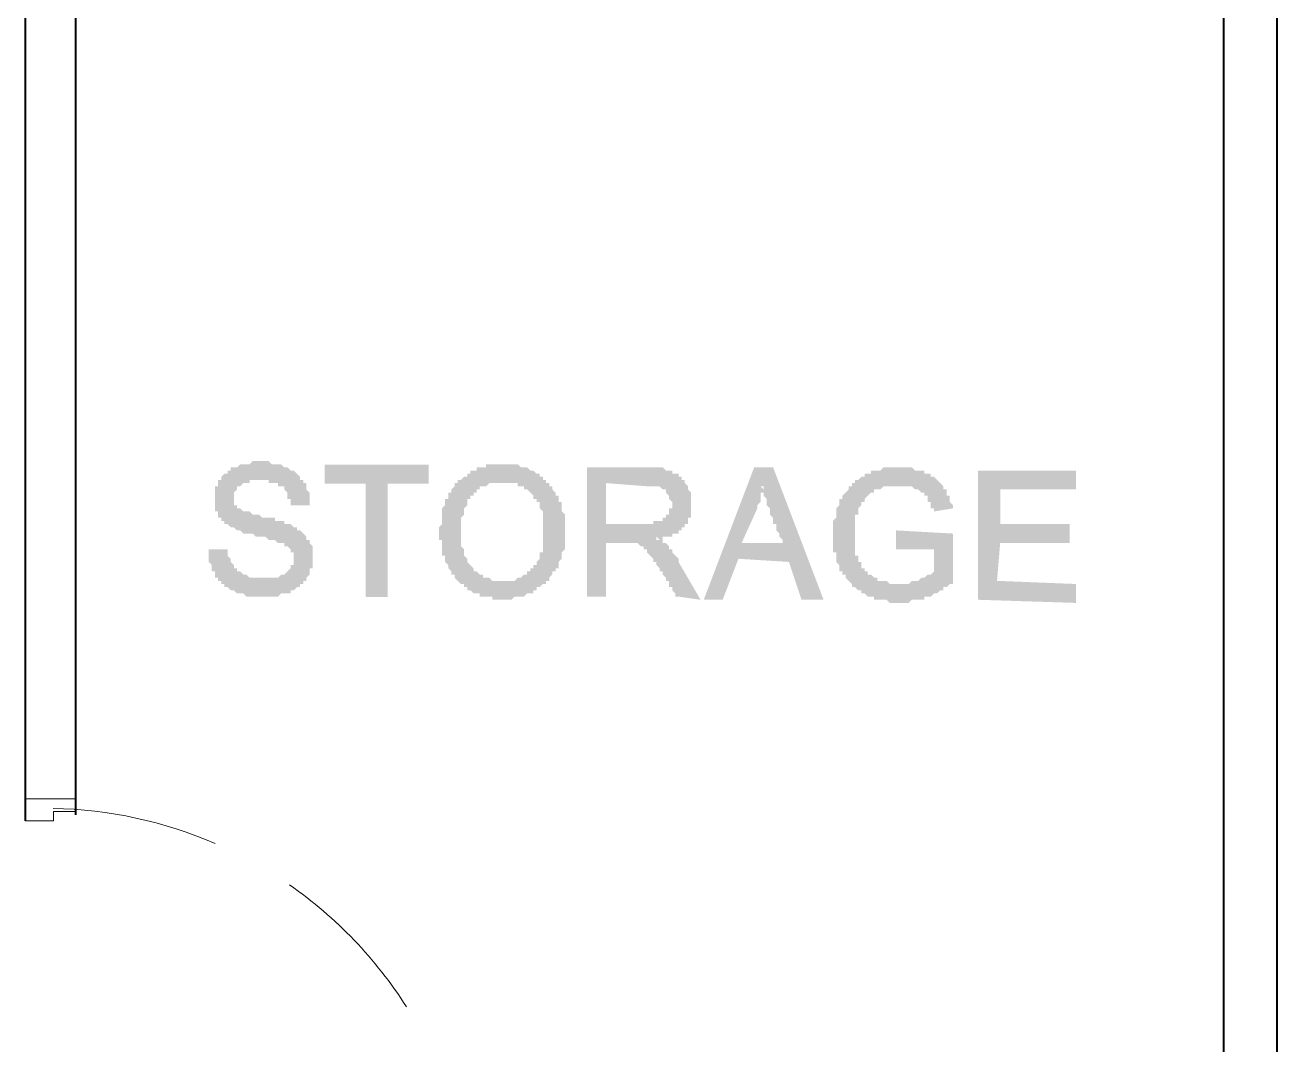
# Model space of a CAD drawing. Header units: inches. Extents: x -11 to 213, y -78 to 40.
# Drawn here: x 17.885 to 20.286, y 25.809 to 27.765 of the extents above; entities that cross this region are included whole.
import ezdxf

# ---------------------------------------------------------------- set-up
doc = ezdxf.new("R2010")
doc.units = ezdxf.units.IN
doc.header["$MEASUREMENT"] = 0
doc.layers.add('PDF_0', color=7, linetype='Continuous')

msp = doc.modelspace()

# ---------------------------------------------------------------- hatches: boundary and pattern name
at = {"layer": 'PDF_0'}
for points in [[(18.39395, 26.84426), (18.39395, 26.85031), (18.39395, 26.85031), (18.39395, 26.85636), (18.38791, 26.85636), (18.38791, 26.86241), (18.38791, 26.86845), (18.38791, 26.86845), (18.38791, 26.86845), (18.38186, 26.8745), (18.38186, 26.8745), (18.38186, 26.88055), (18.37581, 26.88055), (18.37581, 26.88055), (18.36976, 26.88055), (18.36976, 26.8866), (18.36976, 26.8866), (18.36372, 26.8866), (18.36372, 26.8866), (18.35767, 26.8866), (18.35162, 26.8866), (18.35162, 26.89265), (18.34557, 26.89265), (18.34557, 26.89265), (18.33952, 26.89265), (18.33952, 26.89265), (18.33348, 26.89265), (18.32743, 26.89265), (18.32743, 26.89265), (18.32138, 26.89265), (18.31533, 26.89265), (18.31533, 26.8866), (18.30928, 26.8866), (18.30928, 26.8866), (18.30324, 26.8866), (18.30324, 26.8866), (18.30324, 26.8866), (18.29719, 26.88055), (18.29719, 26.88055), (18.29114, 26.88055), (18.29114, 26.8745), (18.29114, 26.8745), (18.28509, 26.86845), (18.28509, 26.86845), (18.28509, 26.86241), (18.28509, 26.86241), (18.28509, 26.85636), (18.28509, 26.85636), (18.28509, 26.85031), (18.28509, 26.85031), (18.28509, 26.84426), (18.29114, 26.84426), (18.29114, 26.83822), (18.29114, 26.83822), (18.29719, 26.83822), (18.29719, 26.83822), (18.29719, 26.83822), (18.30324, 26.83217), (18.30324, 26.83217), (18.30324, 26.83217), (18.30928, 26.83217), (18.30928, 26.83217), (18.31533, 26.83217), (18.32138, 26.82612), (18.32138, 26.82612), (18.32743, 26.82612), (18.33348, 26.82612), (18.33348, 26.82612), (18.33952, 26.82007), (18.33952, 26.82007), (18.34557, 26.82007), (18.35162, 26.82007), (18.35162, 26.82007), (18.35767, 26.82007), (18.36372, 26.82007), (18.36372, 26.81402), (18.36976, 26.81402), (18.36976, 26.81402), (18.37581, 26.81402), (18.37581, 26.81402), (18.38186, 26.81402), (18.38186, 26.80798), (18.38791, 26.80798), (18.38791, 26.80798), (18.38791, 26.80798), (18.39395, 26.80798), (18.39395, 26.80798), (18.4, 26.80193), (18.4, 26.80193), (18.40605, 26.80193), (18.40605, 26.79588), (18.4121, 26.79588), (18.4121, 26.79588), (18.41815, 26.78983), (18.41815, 26.78983), (18.41815, 26.78983), (18.42419, 26.78378), (18.42419, 26.78378), (18.42419, 26.77774), (18.43024, 26.77774), (18.43024, 26.77774), (18.43024, 26.77169), (18.43024, 26.77169), (18.43629, 26.76564), (18.43629, 26.76564), (18.43629, 26.75959), (18.43629, 26.75355), (18.43629, 26.75355), (18.43629, 26.7475), (18.43629, 26.7475), (18.43629, 26.74145), (18.43629, 26.74145), (18.43629, 26.7354), (18.43629, 26.7354), (18.43629, 26.72935), (18.43629, 26.72935), (18.43629, 26.72331), (18.43024, 26.72331), (18.43024, 26.71726), (18.43024, 26.71726), (18.43024, 26.71121), (18.43024, 26.71121), (18.42419, 26.70516), (18.42419, 26.70516), (18.42419, 26.69911), (18.41815, 26.69911), (18.41815, 26.69307), (18.4121, 26.69307), (18.4121, 26.69307), (18.4121, 26.68702), (18.40605, 26.68702), (18.40605, 26.68702), (18.4, 26.68097), (18.4, 26.68097), (18.4, 26.68097), (18.39395, 26.68097), (18.39395, 26.67492), (18.38791, 26.67492), (18.38791, 26.67492), (18.38186, 26.67492), (18.38186, 26.67492), (18.37581, 26.67492), (18.36976, 26.66887), (18.36976, 26.66887), (18.36372, 26.66887), (18.36372, 26.66887), (18.35767, 26.66887), (18.35767, 26.66887), (18.35162, 26.66887), (18.34557, 26.66887), (18.34557, 26.66887), (18.34557, 26.66887), (18.33952, 26.66887), (18.33348, 26.66887), (18.33348, 26.66887), (18.32743, 26.66887), (18.32138, 26.66887), (18.32138, 26.66887), (18.31533, 26.66887), (18.30928, 26.66887), (18.30928, 26.66887), (18.30324, 26.67492), (18.30324, 26.67492), (18.29719, 26.67492), (18.29719, 26.67492), (18.29114, 26.67492), (18.29114, 26.67492), (18.28509, 26.68097), (18.28509, 26.68097), (18.27905, 26.68097), (18.27905, 26.68097), (18.273, 26.68702), (18.273, 26.68702), (18.273, 26.68702), (18.26695, 26.68702), (18.26695, 26.69307), (18.26695, 26.69307), (18.2609, 26.69307), (18.2609, 26.69911), (18.25485, 26.69911), (18.25485, 26.70516), (18.25485, 26.70516), (18.24881, 26.70516), (18.24881, 26.71121), (18.24881, 26.71121), (18.24881, 26.71726), (18.24276, 26.71726), (18.24276, 26.72331), (18.24276, 26.72331), (18.24276, 26.72935), (18.24276, 26.72935), (18.23671, 26.7354), (18.23671, 26.7354), (18.23671, 26.74145), (18.23671, 26.7475), (18.23671, 26.7475), (18.23671, 26.75355), (18.23671, 26.75355), (18.23671, 26.75959), (18.273, 26.75959), (18.273, 26.75355), (18.273, 26.75355), (18.273, 26.7475), (18.273, 26.7475), (18.27905, 26.74145), (18.27905, 26.74145), (18.27905, 26.7354), (18.27905, 26.7354), (18.28509, 26.72935), (18.28509, 26.72935), (18.28509, 26.72331), (18.28509, 26.72331), (18.29114, 26.72331), (18.29114, 26.71726), (18.29719, 26.71726), (18.29719, 26.71726), (18.30324, 26.71121), (18.30324, 26.71121), (18.30324, 26.71121), (18.30928, 26.71121), (18.30928, 26.71121), (18.31533, 26.70516), (18.32138, 26.70516), (18.32138, 26.70516), (18.32743, 26.70516), (18.32743, 26.70516), (18.33348, 26.70516), (18.33348, 26.70516), (18.33952, 26.70516), (18.33952, 26.70516), (18.34557, 26.70516), (18.35162, 26.70516), (18.35162, 26.70516), (18.35767, 26.70516), (18.36372, 26.70516), (18.36372, 26.70516), (18.36976, 26.70516), (18.36976, 26.70516), (18.37581, 26.71121), (18.37581, 26.71121), (18.38186, 26.71121), (18.38186, 26.71121), (18.38186, 26.71121), (18.38791, 26.71726), (18.38791, 26.71726), (18.39395, 26.72331), (18.39395, 26.72331), (18.39395, 26.72331), (18.39395, 26.72935), (18.4, 26.72935), (18.4, 26.7354), (18.4, 26.74145), (18.4, 26.74145), (18.4, 26.7475), (18.4, 26.7475), (18.4, 26.75355), (18.39395, 26.75355), (18.39395, 26.75959), (18.39395, 26.75959), (18.39395, 26.75959), (18.38791, 26.76564), (18.38791, 26.76564), (18.38186, 26.76564), (18.38186, 26.77169), (18.38186, 26.77169), (18.37581, 26.77169), (18.37581, 26.77169), (18.36976, 26.77169), (18.36976, 26.77169), (18.36372, 26.77774), (18.36372, 26.77774), (18.35767, 26.77774), (18.35767, 26.77774), (18.35162, 26.77774), (18.35162, 26.77774), (18.34557, 26.78378), (18.33952, 26.78378), (18.33952, 26.78378), (18.33348, 26.78378), (18.32743, 26.78378), (18.32743, 26.78378), (18.32138, 26.78983), (18.31533, 26.78983), (18.31533, 26.78983), (18.30928, 26.78983), (18.30324, 26.78983), (18.30324, 26.78983), (18.29719, 26.79588), (18.29719, 26.79588), (18.29114, 26.79588), (18.29114, 26.79588), (18.28509, 26.80193), (18.28509, 26.80193), (18.27905, 26.80193), (18.27905, 26.80193), (18.273, 26.80798), (18.273, 26.80798), (18.273, 26.80798), (18.26695, 26.80798), (18.26695, 26.81402), (18.26695, 26.81402), (18.2609, 26.81402), (18.2609, 26.82007), (18.2609, 26.82007), (18.25485, 26.82007), (18.25485, 26.82612), (18.25485, 26.82612), (18.25485, 26.83217), (18.24881, 26.83217), (18.24881, 26.83822), (18.24881, 26.83822), (18.24881, 26.84426), (18.24881, 26.84426), (18.24881, 26.85031), (18.24881, 26.85636), (18.24881, 26.85636), (18.24881, 26.86241), (18.24881, 26.86241), (18.24881, 26.86845), (18.24881, 26.86845), (18.24881, 26.8745), (18.24881, 26.8745), (18.24881, 26.88055), (18.25485, 26.88055), (18.25485, 26.8866), (18.25485, 26.8866), (18.25485, 26.89265), (18.2609, 26.89265), (18.2609, 26.89869), (18.2609, 26.89869), (18.26695, 26.90474), (18.26695, 26.90474), (18.273, 26.90474), (18.273, 26.90474), (18.273, 26.91079), (18.27905, 26.91079), (18.27905, 26.91079), (18.27905, 26.91684), (18.28509, 26.91684), (18.28509, 26.91684), (18.29114, 26.91684), (18.29114, 26.91684), (18.29719, 26.92289), (18.29719, 26.92289), (18.30324, 26.92289), (18.30324, 26.92289), (18.30928, 26.92289), (18.31533, 26.92289), (18.31533, 26.92289), (18.32138, 26.92893), (18.32138, 26.92893), (18.32743, 26.92893), (18.33348, 26.92893), (18.33348, 26.92893), (18.33348, 26.92893), (18.33952, 26.92893), (18.34557, 26.92893), (18.34557, 26.92893), (18.35162, 26.92893), (18.35767, 26.92289), (18.35767, 26.92289), (18.36372, 26.92289), (18.36372, 26.92289), (18.36976, 26.92289), (18.36976, 26.92289), (18.37581, 26.92289), (18.37581, 26.92289), (18.38186, 26.91684), (18.38186, 26.91684), (18.38791, 26.91684), (18.38791, 26.91684), (18.39395, 26.91079), (18.39395, 26.91079), (18.4, 26.91079), (18.4, 26.91079), (18.40605, 26.90474), (18.40605, 26.90474), (18.40605, 26.90474), (18.4121, 26.89869), (18.4121, 26.89869), (18.4121, 26.89265), (18.41815, 26.89265), (18.41815, 26.89265), (18.41815, 26.8866), (18.42419, 26.8866), (18.42419, 26.88055), (18.42419, 26.88055), (18.42419, 26.8745), (18.42419, 26.8745), (18.43024, 26.86845), (18.43024, 26.86845), (18.43024, 26.86241), (18.43024, 26.85636), (18.43024, 26.85636), (18.43024, 26.85031), (18.43024, 26.84426), (18.43024, 26.84426)], [(18.65875, 26.88556), (18.58013, 26.88556), (18.58013, 26.66783), (18.53779, 26.66783), (18.53779, 26.88556), (18.45917, 26.88556), (18.45917, 26.92184), (18.65875, 26.92184)], [(19.66406, 26.69911), (19.66406, 26.69306), (19.65801, 26.69306), (19.65801, 26.69306), (19.65196, 26.68701), (19.65196, 26.68701), (19.64592, 26.68701), (19.64592, 26.68096), (19.63987, 26.68096), (19.63987, 26.68096), (19.63382, 26.67492), (19.63382, 26.67492), (19.62777, 26.67492), (19.62777, 26.67492), (19.62173, 26.66887), (19.62173, 26.66887), (19.61568, 26.66887), (19.61568, 26.66887), (19.60963, 26.66887), (19.60963, 26.66282), (19.60358, 26.66282), (19.60358, 26.66282), (19.59753, 26.66282), (19.59753, 26.66282), (19.59149, 26.66282), (19.59149, 26.66282), (19.58544, 26.66282), (19.57939, 26.65677), (19.57939, 26.65677), (19.57334, 26.65677), (19.57334, 26.65677), (19.56729, 26.65677), (19.56729, 26.65677), (19.56125, 26.65677), (19.56125, 26.65677), (19.5552, 26.65677), (19.5552, 26.65677), (19.54915, 26.65677), (19.5431, 26.65677), (19.5431, 26.65677), (19.53706, 26.66282), (19.53706, 26.66282), (19.53101, 26.66282), (19.53101, 26.66282), (19.52496, 26.66282), (19.51891, 26.66282), (19.51891, 26.66282), (19.51286, 26.66282), (19.51286, 26.66887), (19.50682, 26.66887), (19.50682, 26.66887), (19.50077, 26.66887), (19.50077, 26.66887), (19.49472, 26.67492), (19.49472, 26.67492), (19.48867, 26.67492), (19.48867, 26.67492), (19.48867, 26.68096), (19.48262, 26.68096), (19.48262, 26.68096), (19.47658, 26.68701), (19.47658, 26.68701), (19.47053, 26.68701), (19.47053, 26.69306), (19.47053, 26.69306), (19.47053, 26.69306), (19.46448, 26.69911), (19.46448, 26.69911), (19.46448, 26.69911), (19.45843, 26.70516), (19.45843, 26.70516), (19.45843, 26.7112), (19.45238, 26.7112), (19.45238, 26.71725), (19.45238, 26.71725), (19.44634, 26.71725), (19.44634, 26.7233), (19.44634, 26.7233), (19.44634, 26.72935), (19.44634, 26.72935), (19.44029, 26.7354), (19.44029, 26.7354), (19.44029, 26.74144), (19.44029, 26.74749), (19.44029, 26.74749), (19.44029, 26.75354), (19.43424, 26.75354), (19.43424, 26.75959), (19.43424, 26.75959), (19.43424, 26.76563), (19.43424, 26.76563), (19.43424, 26.77168), (19.43424, 26.77773), (19.43424, 26.77773), (19.43424, 26.78378), (19.43424, 26.78983), (19.43424, 26.78983), (19.43424, 26.78983), (19.43424, 26.79587), (19.43424, 26.79587), (19.43424, 26.80192), (19.43424, 26.80797), (19.43424, 26.80797), (19.43424, 26.81402), (19.43424, 26.81402), (19.44029, 26.82007), (19.44029, 26.82007), (19.44029, 26.82611), (19.44029, 26.82611), (19.44029, 26.83216), (19.44029, 26.83821), (19.44029, 26.83821), (19.44634, 26.84426), (19.44634, 26.84426), (19.44634, 26.8503), (19.44634, 26.8503), (19.44634, 26.85635), (19.45238, 26.85635), (19.45238, 26.8624), (19.45238, 26.8624), (19.45843, 26.86845), (19.45843, 26.86845), (19.45843, 26.86845), (19.46448, 26.8745), (19.46448, 26.8745), (19.46448, 26.88054), (19.47053, 26.88054), (19.47053, 26.88659), (19.47053, 26.88659), (19.47658, 26.88659), (19.47658, 26.89264), (19.48262, 26.89264), (19.48262, 26.89264), (19.48867, 26.89869), (19.48867, 26.89869), (19.49472, 26.89869), (19.49472, 26.90474), (19.49472, 26.90474), (19.50077, 26.90474), (19.50077, 26.90474), (19.50682, 26.90474), (19.50682, 26.91078), (19.51286, 26.91078), (19.51286, 26.91078), (19.51891, 26.91078), (19.52496, 26.91078), (19.52496, 26.91078), (19.53101, 26.91683), (19.53101, 26.91683), (19.53706, 26.91683), (19.53706, 26.91683), (19.5431, 26.91683), (19.54915, 26.91683), (19.54915, 26.91683), (19.5552, 26.91683), (19.5552, 26.91683), (19.56125, 26.91683), (19.56729, 26.91683), (19.56729, 26.91683), (19.57334, 26.91683), (19.57334, 26.91683), (19.57939, 26.91683), (19.58544, 26.91683), (19.58544, 26.91683), (19.59149, 26.91078), (19.59149, 26.91078), (19.59753, 26.91078), (19.59753, 26.91078), (19.60358, 26.91078), (19.60963, 26.91078), (19.60963, 26.91078), (19.60963, 26.90474), (19.61568, 26.90474), (19.61568, 26.90474), (19.62173, 26.90474), (19.62173, 26.89869), (19.62777, 26.89869), (19.62777, 26.89869), (19.63382, 26.89264), (19.63382, 26.89264), (19.63382, 26.89264), (19.63987, 26.88659), (19.63987, 26.88659), (19.63987, 26.88659), (19.64592, 26.88054), (19.64592, 26.88054), (19.64592, 26.8745), (19.65196, 26.8745), (19.65196, 26.86845), (19.65196, 26.86845), (19.65196, 26.8624), (19.65801, 26.8624), (19.65801, 26.85635), (19.65801, 26.85635), (19.65801, 26.8503), (19.65801, 26.8503), (19.66406, 26.84426), (19.66406, 26.83821), (19.66406, 26.83821), (19.62777, 26.83216), (19.62777, 26.83216), (19.62777, 26.83821), (19.62173, 26.83821), (19.62173, 26.84426), (19.62173, 26.84426), (19.62173, 26.8503), (19.61568, 26.8503), (19.61568, 26.85635), (19.61568, 26.85635), (19.61568, 26.8624), (19.60963, 26.8624), (19.60963, 26.86845), (19.60358, 26.86845), (19.60358, 26.86845), (19.60358, 26.86845), (19.59753, 26.8745), (19.59753, 26.8745), (19.59149, 26.8745), (19.59149, 26.8745), (19.58544, 26.88054), (19.58544, 26.88054), (19.57939, 26.88054), (19.57939, 26.88054), (19.57334, 26.88054), (19.57334, 26.88054), (19.56729, 26.88054), (19.56125, 26.88054), (19.56125, 26.88054), (19.5552, 26.88054), (19.5552, 26.88054), (19.54915, 26.88054), (19.5431, 26.88054), (19.5431, 26.88054), (19.53706, 26.88054), (19.53706, 26.88054), (19.53101, 26.88054), (19.53101, 26.88054), (19.52496, 26.8745), (19.52496, 26.8745), (19.51891, 26.8745), (19.51891, 26.8745), (19.51286, 26.8745), (19.51286, 26.86845), (19.50682, 26.86845), (19.50682, 26.86845), (19.50077, 26.8624), (19.50077, 26.8624), (19.50077, 26.8624), (19.49472, 26.85635), (19.49472, 26.85635), (19.49472, 26.85635), (19.49472, 26.8503), (19.48867, 26.8503), (19.48867, 26.84426), (19.48867, 26.84426), (19.48867, 26.84426), (19.48262, 26.83821), (19.48262, 26.83821), (19.48262, 26.83216), (19.48262, 26.83216), (19.48262, 26.82611), (19.47658, 26.82611), (19.47658, 26.82007), (19.47658, 26.81402), (19.47658, 26.81402), (19.47658, 26.80797), (19.47658, 26.80797), (19.47658, 26.80192), (19.47658, 26.79587), (19.47658, 26.79587), (19.47658, 26.78983), (19.47658, 26.78983), (19.47658, 26.78378), (19.47658, 26.78378), (19.47658, 26.77773), (19.47658, 26.77168), (19.47658, 26.77168), (19.47658, 26.76563), (19.47658, 26.76563), (19.47658, 26.75959), (19.47658, 26.75354), (19.47658, 26.75354), (19.47658, 26.74749), (19.48262, 26.74749), (19.48262, 26.74144), (19.48262, 26.74144), (19.48262, 26.74144), (19.48262, 26.7354), (19.48867, 26.7354), (19.48867, 26.72935), (19.48867, 26.72935), (19.48867, 26.7233), (19.49472, 26.7233), (19.49472, 26.71725), (19.50077, 26.71725), (19.50077, 26.71725), (19.50077, 26.7112), (19.50682, 26.7112), (19.50682, 26.7112), (19.51286, 26.70516), (19.51286, 26.70516), (19.51286, 26.70516), (19.51891, 26.70516), (19.51891, 26.69911), (19.52496, 26.69911), (19.52496, 26.69911), (19.53101, 26.69911), (19.53101, 26.69911), (19.53706, 26.69911), (19.5431, 26.69306), (19.5431, 26.69306), (19.54915, 26.69306), (19.54915, 26.69306), (19.5552, 26.69306), (19.5552, 26.69306), (19.56125, 26.69306), (19.56125, 26.69306), (19.56729, 26.69306), (19.56729, 26.69306), (19.57334, 26.69306), (19.57939, 26.69306), (19.57939, 26.69306), (19.58544, 26.69911), (19.58544, 26.69911), (19.59149, 26.69911), (19.59149, 26.69911), (19.59753, 26.69911), (19.59753, 26.69911), (19.60358, 26.70516), (19.60358, 26.70516), (19.60963, 26.70516), (19.60963, 26.70516), (19.61568, 26.7112), (19.61568, 26.7112), (19.62173, 26.7112), (19.62173, 26.7112), (19.62777, 26.71725), (19.62777, 26.71725), (19.62777, 26.75959), (19.5552, 26.75959), (19.5552, 26.79587), (19.66406, 26.78983)], [(19.89994, 26.65677), (19.71245, 26.66282), (19.71245, 26.91078), (19.89994, 26.91078), (19.89994, 26.8745), (19.75479, 26.8745), (19.75479, 26.80797), (19.88784, 26.80797), (19.88784, 26.77168), (19.75479, 26.77168), (19.74874, 26.69911), (19.89994, 26.69306)]]:
    msp.add_hatch(color=256, dxfattribs=at).paths.add_polyline_path(points)
h = msp.add_hatch(color=256, dxfattribs=at)
h.paths.add_polyline_path([(18.79918, 26.92289), (18.80523, 26.92289), (18.81127, 26.92289), (18.81127, 26.92289), (18.81732, 26.92289), (18.81732, 26.92289), (18.82337, 26.92289), (18.82942, 26.92289), (18.82942, 26.92289), (18.83546, 26.91684), (18.83546, 26.91684), (18.84151, 26.91684), (18.84151, 26.91684), (18.84756, 26.91684), (18.84756, 26.91684), (18.85361, 26.91079), (18.85361, 26.91079), (18.85966, 26.91079), (18.85966, 26.91079), (18.8657, 26.90475), (18.8657, 26.90475), (18.87175, 26.90475), (18.87175, 26.8987), (18.87175, 26.8987), (18.8778, 26.8987), (18.8778, 26.89265), (18.88385, 26.89265), (18.88385, 26.89265), (18.88385, 26.8866), (18.8899, 26.8866), (18.8899, 26.8866), (18.8899, 26.88055), (18.89594, 26.88055), (18.89594, 26.87451), (18.89594, 26.87451), (18.90199, 26.86846), (18.90199, 26.86846), (18.90199, 26.86846), (18.90199, 26.86241), (18.90804, 26.86241), (18.90804, 26.85636), (18.90804, 26.85636), (18.90804, 26.85031), (18.91409, 26.85031), (18.91409, 26.84427), (18.91409, 26.84427), (18.91409, 26.83822), (18.91409, 26.83822), (18.91409, 26.83217), (18.92014, 26.82612), (18.92014, 26.82612), (18.92014, 26.82007), (18.92014, 26.82007), (18.92014, 26.81403), (18.92014, 26.81403), (18.92014, 26.80798), (18.92014, 26.80193), (18.92014, 26.80193), (18.92014, 26.79588), (18.92014, 26.78984), (18.92014, 26.78984), (18.92014, 26.78984), (18.92014, 26.78379), (18.92014, 26.78379), (18.92014, 26.77774), (18.92014, 26.77169), (18.92014, 26.77169), (18.92014, 26.76564), (18.92014, 26.76564), (18.92014, 26.7596), (18.91409, 26.75355), (18.91409, 26.75355), (18.91409, 26.7475), (18.91409, 26.7475), (18.91409, 26.74145), (18.91409, 26.74145), (18.90804, 26.7354), (18.90804, 26.7354), (18.90804, 26.72936), (18.90804, 26.72936), (18.90804, 26.72331), (18.90199, 26.72331), (18.90199, 26.71726), (18.90199, 26.71726), (18.89594, 26.71726), (18.89594, 26.71121), (18.89594, 26.71121), (18.8899, 26.70517), (18.8899, 26.70517), (18.8899, 26.69912), (18.88385, 26.69912), (18.88385, 26.69912), (18.88385, 26.69307), (18.8778, 26.69307), (18.8778, 26.69307), (18.87175, 26.68702), (18.87175, 26.68702), (18.8657, 26.68702), (18.8657, 26.68097), (18.8657, 26.68097), (18.85966, 26.68097), (18.85966, 26.67493), (18.85361, 26.67493), (18.85361, 26.67493), (18.84756, 26.67493), (18.84756, 26.67493), (18.84151, 26.66888), (18.84151, 26.66888), (18.83546, 26.66888), (18.82942, 26.66888), (18.82942, 26.66888), (18.82337, 26.66888), (18.82337, 26.66888), (18.81732, 26.66283), (18.81732, 26.66283), (18.81127, 26.66283), (18.81127, 26.66283), (18.80523, 26.66283), (18.79918, 26.66283), (18.79918, 26.66283), (18.79313, 26.66283), (18.79313, 26.66283), (18.78708, 26.66283), (18.78708, 26.66283), (18.78103, 26.66283), (18.78103, 26.66888), (18.77499, 26.66888), (18.76894, 26.66888), (18.76894, 26.66888), (18.76289, 26.66888), (18.76289, 26.66888), (18.75684, 26.66888), (18.75684, 26.67493), (18.75079, 26.67493), (18.75079, 26.67493), (18.74475, 26.67493), (18.74475, 26.67493), (18.7387, 26.68097), (18.7387, 26.68097), (18.73265, 26.68097), (18.73265, 26.68702), (18.73265, 26.68702), (18.7266, 26.68702), (18.7266, 26.69307), (18.72056, 26.69307), (18.72056, 26.69307), (18.71451, 26.69912), (18.71451, 26.69912), (18.71451, 26.69912), (18.70846, 26.70517), (18.70846, 26.70517), (18.70846, 26.71121), (18.70241, 26.71121), (18.70241, 26.71726), (18.70241, 26.71726), (18.69636, 26.72331), (18.69636, 26.72331), (18.69636, 26.72936), (18.69636, 26.72936), (18.69032, 26.7354), (18.69032, 26.7354), (18.69032, 26.74145), (18.69032, 26.74145), (18.69032, 26.7475), (18.68427, 26.7475), (18.68427, 26.75355), (18.68427, 26.75355), (18.68427, 26.7596), (18.68427, 26.7596), (18.68427, 26.76564), (18.68427, 26.76564), (18.68427, 26.77169), (18.68427, 26.77774), (18.67822, 26.77774), (18.67822, 26.78379), (18.67822, 26.78379), (18.67822, 26.78984), (18.67822, 26.78984), (18.67822, 26.79588), (18.67822, 26.80193), (18.67822, 26.80193), (18.68427, 26.80798), (18.68427, 26.80798), (18.68427, 26.81403), (18.68427, 26.82007), (18.68427, 26.82007), (18.68427, 26.82612), (18.68427, 26.82612), (18.68427, 26.83217), (18.68427, 26.83822), (18.68427, 26.83822), (18.69032, 26.84427), (18.69032, 26.84427), (18.69032, 26.85031), (18.69032, 26.85031), (18.69032, 26.85636), (18.69636, 26.85636), (18.69636, 26.86241), (18.69636, 26.86241), (18.69636, 26.86846), (18.70241, 26.86846), (18.70241, 26.86846), (18.70241, 26.87451), (18.70241, 26.87451), (18.70846, 26.88055), (18.70846, 26.88055), (18.70846, 26.8866), (18.71451, 26.8866), (18.71451, 26.8866), (18.71451, 26.89265), (18.72056, 26.89265), (18.72056, 26.89265), (18.7266, 26.8987), (18.7266, 26.8987), (18.73265, 26.8987), (18.73265, 26.90475), (18.73265, 26.90475), (18.7387, 26.90475), (18.7387, 26.91079), (18.74475, 26.91079), (18.74475, 26.91079), (18.75079, 26.91079), (18.75079, 26.91684), (18.75684, 26.91684), (18.75684, 26.91684), (18.76289, 26.91684), (18.76289, 26.91684), (18.76894, 26.91684), (18.76894, 26.92289), (18.77499, 26.92289), (18.78103, 26.92289), (18.78103, 26.92289), (18.78708, 26.92289), (18.78708, 26.92289), (18.79313, 26.92289), (18.79918, 26.92289), (18.79918, 26.92289), (18.79918, 26.92289)], flags=0)
h.paths.add_polyline_path([(18.79918, 26.69912), (18.80523, 26.69912), (18.80523, 26.69912), (18.81127, 26.69912), (18.81127, 26.69912), (18.81732, 26.69912), (18.82337, 26.69912), (18.82337, 26.69912), (18.82942, 26.70517), (18.82942, 26.70517), (18.83546, 26.70517), (18.83546, 26.70517), (18.84151, 26.71121), (18.84151, 26.71121), (18.84151, 26.71121), (18.84756, 26.71121), (18.84756, 26.71726), (18.85361, 26.71726), (18.85361, 26.72331), (18.85966, 26.72331), (18.85966, 26.72331), (18.85966, 26.72331), (18.85966, 26.72936), (18.8657, 26.72936), (18.8657, 26.7354), (18.8657, 26.7354), (18.8657, 26.7354), (18.87175, 26.74145), (18.87175, 26.74145), (18.87175, 26.7475), (18.87175, 26.7475), (18.87175, 26.75355), (18.8778, 26.75355), (18.8778, 26.7596), (18.8778, 26.76564), (18.8778, 26.76564), (18.8778, 26.77169), (18.8778, 26.77169), (18.8778, 26.77774), (18.8778, 26.78379), (18.8778, 26.78379), (18.8778, 26.78984), (18.8778, 26.79588), (18.8778, 26.79588), (18.8778, 26.80193), (18.8778, 26.80193), (18.8778, 26.80798), (18.8778, 26.81403), (18.8778, 26.81403), (18.8778, 26.82007), (18.8778, 26.82612), (18.8778, 26.82612), (18.8778, 26.83217), (18.8778, 26.83217), (18.87175, 26.83822), (18.87175, 26.83822), (18.87175, 26.84427), (18.87175, 26.84427), (18.87175, 26.85031), (18.8657, 26.85031), (18.8657, 26.85031), (18.8657, 26.85636), (18.85966, 26.85636), (18.85966, 26.86241), (18.85966, 26.86241), (18.85966, 26.86241), (18.85361, 26.86846), (18.85361, 26.86846), (18.85361, 26.86846), (18.84756, 26.87451), (18.84756, 26.87451), (18.84151, 26.87451), (18.84151, 26.88055), (18.83546, 26.88055), (18.83546, 26.88055), (18.82942, 26.88055), (18.82942, 26.8866), (18.82337, 26.8866), (18.82337, 26.8866), (18.81732, 26.8866), (18.81732, 26.8866), (18.81127, 26.8866), (18.81127, 26.8866), (18.80523, 26.8866), (18.79918, 26.8866), (18.79918, 26.8866), (18.79313, 26.8866), (18.79313, 26.8866), (18.78708, 26.8866), (18.78708, 26.8866), (18.78103, 26.8866), (18.77499, 26.8866), (18.77499, 26.8866), (18.76894, 26.88055), (18.76894, 26.88055), (18.76289, 26.88055), (18.76289, 26.88055), (18.75684, 26.88055), (18.75684, 26.87451), (18.75684, 26.87451), (18.75079, 26.87451), (18.75079, 26.86846), (18.74475, 26.86846), (18.74475, 26.86241), (18.74475, 26.86241), (18.7387, 26.86241), (18.7387, 26.85636), (18.7387, 26.85636), (18.73265, 26.85636), (18.73265, 26.85031), (18.73265, 26.85031), (18.73265, 26.84427), (18.73265, 26.84427), (18.7266, 26.83822), (18.7266, 26.83822), (18.7266, 26.83217), (18.7266, 26.83217), (18.7266, 26.82612), (18.7266, 26.82612), (18.72056, 26.82007), (18.72056, 26.81403), (18.72056, 26.81403), (18.72056, 26.80798), (18.72056, 26.80798), (18.72056, 26.80193), (18.72056, 26.79588), (18.72056, 26.78984), (18.72056, 26.78984), (18.72056, 26.78984), (18.72056, 26.78379), (18.72056, 26.77774), (18.72056, 26.77774), (18.72056, 26.77169), (18.72056, 26.76564), (18.72056, 26.76564), (18.7266, 26.7596), (18.7266, 26.7596), (18.7266, 26.75355), (18.7266, 26.75355), (18.7266, 26.7475), (18.7266, 26.7475), (18.73265, 26.74145), (18.73265, 26.74145), (18.73265, 26.7354), (18.73265, 26.7354), (18.7387, 26.72936), (18.7387, 26.72936), (18.7387, 26.72936), (18.74475, 26.72331), (18.74475, 26.72331), (18.74475, 26.71726), (18.75079, 26.71726), (18.75079, 26.71726), (18.75684, 26.71121), (18.75684, 26.71121), (18.76289, 26.71121), (18.76289, 26.70517), (18.76894, 26.70517), (18.76894, 26.70517), (18.77499, 26.70517), (18.77499, 26.70517), (18.78103, 26.69912), (18.78103, 26.69912), (18.78708, 26.69912), (18.78708, 26.69912), (18.79313, 26.69912), (18.79313, 26.69912), (18.79918, 26.69912), (18.79918, 26.69912)], flags=0)
h = msp.add_hatch(color=256, dxfattribs=at)
h.paths.add_polyline_path([(19.18021, 26.66282), (19.13787, 26.66887), (19.13183, 26.66887), (19.13183, 26.67492), (19.12578, 26.68096), (19.12578, 26.68701), (19.11973, 26.68701), (19.11973, 26.69306), (19.11973, 26.69911), (19.11368, 26.69911), (19.11368, 26.70516), (19.11368, 26.70516), (19.10763, 26.7112), (19.10763, 26.7112), (19.10763, 26.71725), (19.10159, 26.71725), (19.10159, 26.7233), (19.10159, 26.7233), (19.10159, 26.7233), (19.09554, 26.72935), (19.09554, 26.72935), (19.09554, 26.72935), (19.09554, 26.7354), (19.09554, 26.7354), (19.08949, 26.7354), (19.08949, 26.7354), (19.08949, 26.74144), (19.08949, 26.74144), (19.08344, 26.74749), (19.08344, 26.74749), (19.08344, 26.74749), (19.0774, 26.75354), (19.0774, 26.75354), (19.0774, 26.75959), (19.07135, 26.75959), (19.07135, 26.75959), (19.07135, 26.76563), (19.0653, 26.76563), (19.0653, 26.76563), (19.05925, 26.77168), (19.05925, 26.77168), (19.0532, 26.77168), (19.0532, 26.77168), (19.0532, 26.77168), (19.04716, 26.77168), (19.04716, 26.77168), (19.04111, 26.77168), (19.04111, 26.77168), (19.03506, 26.77168), (19.03506, 26.77168), (18.99877, 26.77168), (18.99877, 26.66887), (18.96249, 26.66887), (18.96249, 26.91683), (19.07135, 26.91683), (19.0774, 26.91683), (19.08344, 26.91683), (19.08344, 26.91683), (19.08949, 26.91683), (19.09554, 26.91683), (19.09554, 26.91683), (19.10159, 26.91683), (19.10159, 26.91683), (19.10763, 26.91683), (19.10763, 26.91683), (19.11368, 26.91078), (19.11368, 26.91078), (19.11973, 26.91078), (19.11973, 26.91078), (19.12578, 26.91078), (19.12578, 26.90474), (19.13183, 26.90474), (19.13183, 26.90474), (19.13787, 26.90474), (19.13787, 26.89869), (19.14392, 26.89869), (19.14392, 26.89869), (19.14392, 26.89264), (19.14997, 26.89264), (19.14997, 26.88659), (19.14997, 26.88659), (19.15602, 26.88054), (19.15602, 26.88054), (19.15602, 26.8745), (19.15602, 26.8745), (19.16207, 26.86845), (19.16207, 26.86845), (19.16207, 26.8624), (19.16207, 26.8624), (19.16207, 26.85635), (19.16207, 26.8503), (19.16207, 26.8503), (19.16207, 26.84426), (19.16207, 26.84426), (19.16207, 26.84426), (19.16207, 26.83821), (19.16207, 26.83216), (19.16207, 26.83216), (19.16207, 26.82611), (19.16207, 26.82611), (19.16207, 26.82007), (19.15602, 26.82007), (19.15602, 26.81402), (19.15602, 26.81402), (19.15602, 26.80797), (19.14997, 26.80797), (19.14997, 26.80192), (19.14997, 26.80192), (19.14392, 26.80192), (19.14392, 26.80192), (19.14392, 26.79587), (19.13787, 26.79587), (19.13787, 26.79587), (19.13787, 26.78983), (19.13183, 26.78983), (19.13183, 26.78983), (19.12578, 26.78983), (19.12578, 26.78378), (19.11973, 26.78378), (19.11973, 26.78378), (19.11368, 26.78378), (19.10763, 26.78378), (19.10763, 26.77773), (19.10159, 26.77773), (19.10159, 26.77773), (19.09554, 26.77773), (19.09554, 26.77773), (19.09554, 26.78378), (19.09554, 26.78378), (19.10159, 26.77773), (19.10159, 26.77773), (19.10763, 26.77773), (19.10763, 26.77773), (19.10763, 26.77168), (19.11368, 26.77168), (19.11368, 26.77168), (19.11973, 26.76563), (19.11973, 26.76563), (19.11973, 26.75959), (19.12578, 26.75959), (19.12578, 26.75354), (19.12578, 26.75354), (19.13183, 26.74749), (19.13183, 26.74749), (19.13787, 26.74144), (19.13787, 26.74144), (19.13787, 26.7354)], flags=0)
h.paths.add_polyline_path([(18.99877, 26.80797), (19.0653, 26.80797), (19.07135, 26.80797), (19.0774, 26.80797), (19.0774, 26.80797), (19.08344, 26.80797), (19.08344, 26.80797), (19.08949, 26.80797), (19.08949, 26.81402), (19.09554, 26.81402), (19.09554, 26.81402), (19.09554, 26.81402), (19.10159, 26.81402), (19.10763, 26.81402), (19.10763, 26.81402), (19.10763, 26.82007), (19.11368, 26.82007), (19.11368, 26.82611), (19.11368, 26.82611), (19.11973, 26.82611), (19.11973, 26.83216), (19.11973, 26.83216), (19.11973, 26.83821), (19.12578, 26.83821), (19.12578, 26.84426), (19.12578, 26.84426), (19.12578, 26.8503), (19.12578, 26.8503), (19.11973, 26.85635), (19.11973, 26.8624), (19.11973, 26.8624), (19.11973, 26.8624), (19.11368, 26.86845), (19.11368, 26.86845), (19.11368, 26.8745), (19.10763, 26.8745), (19.10763, 26.8745), (19.10763, 26.8745), (19.10159, 26.88054), (19.10159, 26.88054), (19.09554, 26.88054), (19.09554, 26.88054), (19.08949, 26.88054), (19.08949, 26.88054), (19.08344, 26.88054), (19.0774, 26.88054), (19.0774, 26.88054), (18.99877, 26.88659)], flags=0)
h = msp.add_hatch(color=256, dxfattribs=at)
h.paths.add_polyline_path([(19.41609, 26.66282), (19.37375, 26.66282), (19.34956, 26.7354), (19.25279, 26.74144), (19.22255, 26.66282), (19.18627, 26.66282), (19.28303, 26.91683), (19.31932, 26.91683)], flags=0)
h.paths.add_polyline_path([(19.33746, 26.77168), (19.33746, 26.77773), (19.33142, 26.78378), (19.33142, 26.78983), (19.33142, 26.78983), (19.32537, 26.79587), (19.32537, 26.80192), (19.32537, 26.80797), (19.31932, 26.80797), (19.31932, 26.81402), (19.31932, 26.82007), (19.31932, 26.82007), (19.31327, 26.82611), (19.31327, 26.83216), (19.31327, 26.83216), (19.31327, 26.83821), (19.31327, 26.83821), (19.31327, 26.83821), (19.30722, 26.84426), (19.30722, 26.84426), (19.30722, 26.8503), (19.30722, 26.8503), (19.30722, 26.8503), (19.30722, 26.8503), (19.30722, 26.85635), (19.30722, 26.85635), (19.30722, 26.85635), (19.30722, 26.85635), (19.30118, 26.8624), (19.30118, 26.8624), (19.30118, 26.8624), (19.30118, 26.86845), (19.30118, 26.8745), (19.30118, 26.8745), (19.29513, 26.88054), (19.29513, 26.88054), (19.30118, 26.88054), (19.30118, 26.88054), (19.30118, 26.8745), (19.30118, 26.8745), (19.30118, 26.86845), (19.29513, 26.86845), (19.29513, 26.8624), (19.29513, 26.85635), (19.29513, 26.85635), (19.29513, 26.8503), (19.29513, 26.8503), (19.28908, 26.84426), (19.28908, 26.84426), (19.28908, 26.83821), (19.25884, 26.77168)], flags=0)

# ---------------------------------------------------------------- linework, layer by layer
at = {"layer": 'PDF_0', "lineweight": 40}
for points in [[(17.88462, 28.63944), (17.88462, 26.23843)], [(17.98139, 28.63944), (17.98139, 26.25053)], [(20.18281, 28.39148), (20.18281, 23.58946)], [(20.28563, 28.39148), (20.28563, 23.58946)]]:
    msp.add_lwpolyline(points, dxfattribs=at)
at = {"layer": 'PDF_0', "lineweight": 13}
msp.add_lwpolyline([(17.98139, 26.25658), (17.93905, 26.25658), (17.93905, 26.23843), (17.88462, 26.23843), (17.88462, 26.28077), (17.98139, 26.28077)], close=True, dxfattribs=at)
for points in [[(17.88462, 26.28077), (17.98139, 26.28077)], [(17.88462, 26.23843), (17.93905, 26.23843)]]:
    msp.add_lwpolyline(points, dxfattribs=at)
at = {"layer": 'PDF_0', "lineweight": 5}
for centre, start, end in [((17.92394, 25.44315), 66.5992, 88.98409), ((17.92393, 25.44314), 32.34903, 55.18418)]:
    msp.add_arc(centre, 0.81948, start, end, dxfattribs=at)

doc.saveas('drawing.dxf')
